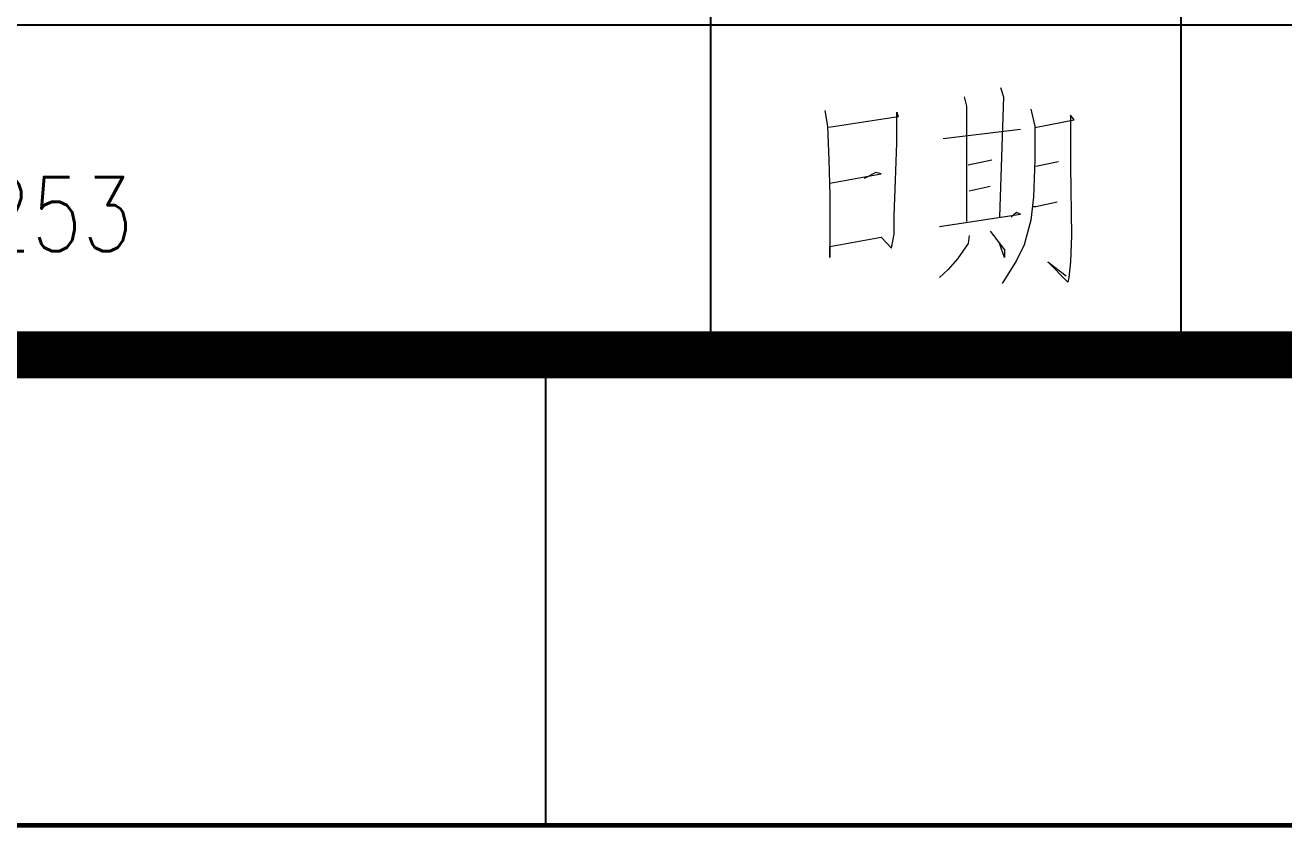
# Model space of a CAD drawing. Extents: x -93062 to 326984, y -142534 to 91021.
# Drawn here: x 108261 to 110935, y -54844 to -53139 of the extents above; entities that cross this region are included whole.
import ezdxf
from ezdxf.enums import TextEntityAlignment as Align

# ---------------------------------------------------------------- set-up
doc = ezdxf.new("R2010")
doc.units = 0
doc.header["$LTSCALE"] = 1000
doc.header["$MEASUREMENT"] = 0
doc.layers.get('0').update_dxf_attribs({"color": 8})
doc.styles.add('HZTXT', font='geditxt.shx', dxfattribs={"width": 0.8, "bigfont": 'hztxt1.shx'})
doc.styles.get("Standard").update_dxf_attribs({"font": 'gbenor.shx', "bigfont": 'gbcbig.shx'})
doc.styles.add('TK', font='GEDITXT.SHX', dxfattribs={"width": 0.85, "height": 3.5, "bigfont": 'DXT.SHX'})

# ---------------------------------------------------------------- blocks, each defined once
blk = doc.blocks.new('GEDI_WK_A2')
at = {"color": 3}
blk.add_line((445.5, 0), (445.5, 10), dxfattribs=at)
for points, const_width in [([(0, 0), (594, 0), (594, 420), (0, 420)], 0.1), ([(25, 10), (584, 10), (584, 410), (25, 410)], 1)]:
    blk.add_lwpolyline(points, close=True, dxfattribs=dict(at, const_width=const_width))
blk = doc.blocks.new('GEDI_TQ_2012')
at = {"color": 2}
for p, q in [((-135, 0), (-135, 28)), ((-125, 0), (-125, 28)), ((0, 7), (-180, 7))]:
    blk.add_line(p, q, dxfattribs=at)
at = {"color": 7}
blk.add_line((0, 0), (-180, 0), dxfattribs=at)
at = {"color": 7, "lineweight": 0}
for points in [[(-128.839, 5.674), (-128.777, 5.478), (-128.863, 2.922)], [(-129.616, 5.478), (-129.561, 5.282), (-129.561, 2.827)], [(-132.575, 5.188), (-132.521, 4.858), (-132.489, 4.137), (-132.466, 3.384), (-132.466, 3.282), (-132.466, 2.757), (-132.466, 2.067), (-132.466, 2.302), (-131.376, 2.498), (-131.156, 2.263), (-131.101, 2.561), (-131.101, 2.953), (-131.07, 3.706), (-131.046, 4.498), (-131.046, 5.149), (-131.015, 5.055), (-132.489, 4.827)], [(-128.196, 5.219), (-128.11, 4.858), (-128.11, 4.137), (-128.142, 3.345), (-128.196, 2.859), (-128.338, 2.333), (-128.502, 2.004), (-128.808, 1.51)], [(-128.11, 4.827), (-127.279, 4.992), (-127.357, 5.086), (-127.357, 4.066), (-127.357, 4.004), (-127.334, 2.529), (-127.357, 1.973), (-127.389, 1.643), (-127.412, 1.541), (-127.836, 1.973), (-127.444, 1.675)], [(-130.063, 4.592), (-128.416, 4.788)], [(-129.53, 4.035), (-129.028, 4.137)], [(-128.087, 4.004), (-127.608, 4.106)], [(-132.466, 3.643), (-131.376, 3.839), (-131.493, 3.87), (-131.736, 3.745)], [(-129.506, 3.478), (-129.059, 3.58)], [(-128.142, 3.149), (-128.087, 3.149), (-127.64, 3.251)], [(-130.141, 2.725), (-128.416, 2.984), (-128.502, 3.023), (-128.612, 2.922)], [(-129.506, 2.529), (-129.53, 2.365), (-129.757, 2.035), (-129.953, 1.808), (-130.141, 1.643)], [(-129.059, 2.624), (-128.753, 2.231), (-128.753, 2.067), (-128.863, 2.365)]]:
    blk.add_lwpolyline(points, dxfattribs=at)
blk.add_text('445566', height=0.0001).set_placement((-132.466, 2.302))
blk = doc.blocks.new('A$C1C011119')
for name, p in [('GEDI_WK_A2', (0, 0)), ('GEDI_TQ_2012', (584, 10))]:
    blk.add_blockref(name, p)
at = {"style": 'TK', "width": 0.85}
for tag, height, p in [('PROJECTNAME', 4.75, (529, 44)), ('PHASE', 4, (571, 44)), ('DRAWINGNAME', 4.75, (539, 31))]:
    blk.add_attdef(tag, text='', height=height, dxfattribs=at).set_placement(p, align=Align.MIDDLE_CENTER)
for tag, p, height in [('APPROVE', (416, 32.75), 3.5), ('DESIGN', (461, 32.75), 3.5), ('REVIEW1', (416, 25.75), 3.5), ('DRAW', (461, 25.75), 3.5), ('DRAWINGNUMBER', (511, 18.5), 4), ('REVIEW2', (416, 18.75), 3.5), ('PROPORTION', (461, 18.75), 3.5), ('CHECK', (416, 11.75), 3.5), ('DATE', (461, 11.75), 3.5), ('VERSION', (577, 11.75), 3.5)]:
    blk.add_attdef(tag, p, '', height=height, dxfattribs=at)
blk = doc.blocks.new('A$C68430A22')
at = {"style": 'HZTXT', "width": 0.8}
blk.add_text('7253', height=157.5, dxfattribs=at).set_placement((-15159.5, 220))
blk = doc.blocks.new('safsafasffasfsd')
at = {"xscale": 100, "yscale": 100, "zscale": 100}
blk.add_blockref('A$C1C011119', (-59400, 0), dxfattribs=at)
blk.add_blockref('A$C68430A22', (-1000, 1000))

msp = doc.modelspace()

# ---------------------------------------------------------------- block references
msp.add_blockref('safsafasffasfsd', (124217.5, -54839.5))

doc.saveas('drawing.dxf')
